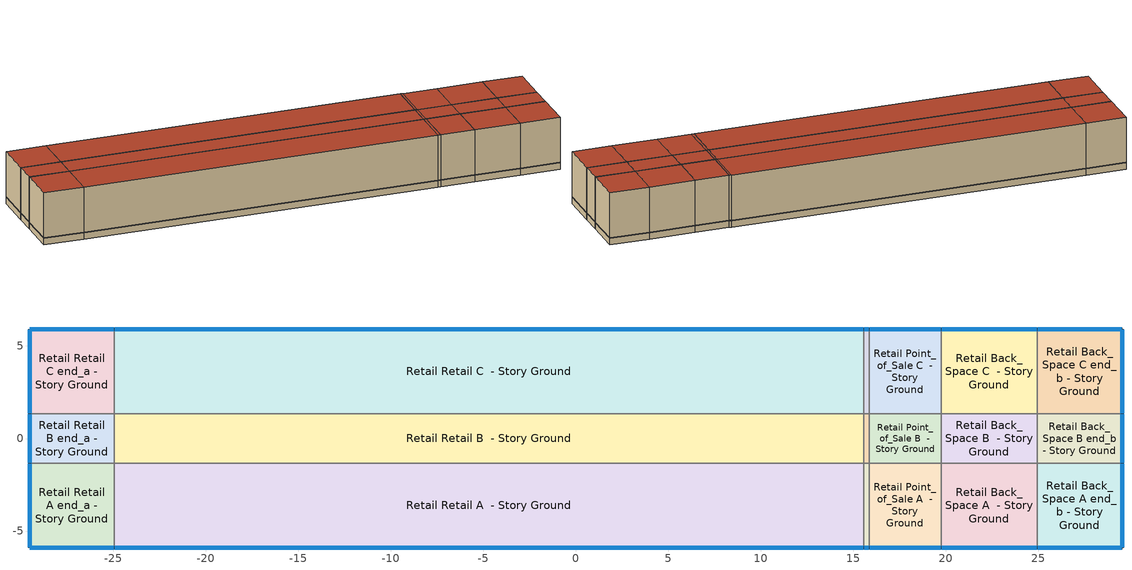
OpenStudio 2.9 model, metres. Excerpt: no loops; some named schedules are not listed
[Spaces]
Retail Retail A end_a - Story Ground
 floor ground: -29.51,-5.9 -29.51,-1.33 -24.94,-1.33 -24.94,-5.9 z0
 wall outside: -29.51,-1.33 -29.51,-5.9 -24.94,-5.9 z0:6.1
 wall to Retail Retail B end_a - Story Ground: -24.94,-1.33 -29.51,-1.33 z0:6.1
 wall to Retail Retail A  - Story Ground: -24.94,-5.9 -24.94,-1.33 z0:6.1
 window: -29.51,-1.36 -29.51,-5.88 / -29.49,-5.9 -24.97,-5.9 z0.76:0.82
 roof outside: -24.94,-5.9 -24.94,-1.33 -29.51,-1.33 -29.51,-5.9 z6.1
Retail Retail B end_a - Story Ground
 floor ground: -29.51,-1.33 -29.51,1.33 -24.94,1.33 -24.94,-1.33 z0
 wall outside: -29.51,1.33 -29.51,-1.33 z0:6.1
 wall to Retail Retail C end_a - Story Ground: -24.94,1.33 -29.51,1.33 z0:6.1
 wall to Retail Retail B  - Story Ground: -24.94,-1.33 -24.94,1.33 z0:6.1
 window: -29.51,1.31 -29.51,-1.31 z0.76:0.82
 roof outside: -24.94,-1.33 -24.94,1.33 -29.51,1.33 -29.51,-1.33 z6.1
Retail Retail C end_a - Story Ground
 floor ground: -29.51,1.33 -29.51,5.9 -24.94,5.9 -24.94,1.33 z0
 wall outside: -24.94,5.9 -29.51,5.9 -29.51,1.33 z0:6.1
 wall to Retail Retail C  - Story Ground: -24.94,1.33 -24.94,5.9 z0:6.1
 window: -29.51,5.88 -29.51,1.36 / -24.97,5.9 -29.49,5.9 z0.76:0.82
 roof outside: -24.94,1.33 -24.94,5.9 -29.51,5.9 -29.51,1.33 z6.1
Retail Retail A  - Story Ground
 floor ground: -24.94,-5.9 -24.94,-1.33 15.55,-1.33 15.55,-5.9 z0
 wall outside: -24.94,-5.9 15.55,-5.9 z0:6.1
 wall to Retail Retail B  - Story Ground: 15.55,-1.33 -24.94,-1.33 z0:6.1
 wall to Retail Entry A  - Story Ground: 15.55,-5.9 15.55,-1.33 z0:6.1
 window: -24.91,-5.9 15.53,-5.9 z0.76:0.82
 roof outside: 15.55,-5.9 15.55,-1.33 -24.94,-1.33 -24.94,-5.9 z6.1
Retail Retail B  - Story Ground
 floor ground: -24.94,-1.33 -24.94,1.33 15.55,1.33 15.55,-1.33 z0
 wall to Retail Retail C  - Story Ground: 15.55,1.33 -24.94,1.33 z0:6.1
 wall to Retail Entry B  - Story Ground: 15.55,-1.33 15.55,1.33 z0:6.1
 roof outside: 15.55,-1.33 15.55,1.33 -24.94,1.33 -24.94,-1.33 z6.1
Retail Retail C  - Story Ground
 floor ground: -24.94,1.33 -24.94,5.9 15.55,5.9 15.55,1.33 z0
 wall outside: 15.55,5.9 -24.94,5.9 z0:6.1
 wall to Retail Entry C  - Story Ground: 15.55,1.33 15.55,5.9 z0:6.1
 window: 15.53,5.9 -24.91,5.9 z0.76:0.82
 roof outside: 15.55,1.33 15.55,5.9 -24.94,5.9 -24.94,1.33 z6.1
Retail Entry A  - Story Ground
 floor ground: 15.55,-5.9 15.55,-1.33 15.86,-1.33 15.86,-5.9 z0
 wall outside: 15.55,-5.9 15.86,-5.9 z0:6.1
 wall to Retail Entry B  - Story Ground: 15.86,-1.33 15.55,-1.33 z0:6.1
 wall to Retail Point_of_Sale A  - Story Ground: 15.86,-5.9 15.86,-1.33 z0:6.1
 window: 15.58,-5.9 15.83,-5.9 z0.76:0.84
 roof outside: 15.86,-5.9 15.86,-1.33 15.55,-1.33 15.55,-5.9 z6.1
Retail Entry B  - Story Ground
 floor ground: 15.55,-1.33 15.55,1.33 15.86,1.33 15.86,-1.33 z0
 wall to Retail Entry C  - Story Ground: 15.86,1.33 15.55,1.33 z0:6.1
 wall to Retail Point_of_Sale B  - Story Ground: 15.86,-1.33 15.86,1.33 z0:6.1
 roof outside: 15.86,-1.33 15.86,1.33 15.55,1.33 15.55,-1.33 z6.1
Retail Entry C  - Story Ground
 floor ground: 15.55,1.33 15.55,5.9 15.86,5.9 15.86,1.33 z0
 wall outside: 15.86,5.9 15.55,5.9 z0:6.1
 wall to Retail Point_of_Sale C  - Story Ground: 15.86,1.33 15.86,5.9 z0:6.1
 window: 15.83,5.9 15.58,5.9 z0.76:0.84
 roof outside: 15.86,1.33 15.86,5.9 15.55,5.9 15.55,1.33 z6.1
Retail Point_of_Sale A  - Story Ground
 floor ground: 15.86,-5.9 15.86,-1.33 19.74,-1.33 19.74,-5.9 z0
 wall outside: 15.86,-5.9 19.74,-5.9 z0:6.1
 wall to Retail Point_of_Sale B  - Story Ground: 19.74,-1.33 15.86,-1.33 z0:6.1
 wall to Retail Back_Space A  - Story Ground: 19.74,-5.9 19.74,-1.33 z0:6.1
 window: 15.89,-5.9 19.71,-5.9 z0.76:0.82
 roof outside: 19.74,-5.9 19.74,-1.33 15.86,-1.33 15.86,-5.9 z6.1
Retail Point_of_Sale B  - Story Ground
 floor ground: 15.86,-1.33 15.86,1.33 19.74,1.33 19.74,-1.33 z0
 wall to Retail Point_of_Sale C  - Story Ground: 19.74,1.33 15.86,1.33 z0:6.1
 wall to Retail Back_Space B  - Story Ground: 19.74,-1.33 19.74,1.33 z0:6.1
 roof outside: 19.74,-1.33 19.74,1.33 15.86,1.33 15.86,-1.33 z6.1
Retail Point_of_Sale C  - Story Ground
 floor ground: 15.86,1.33 15.86,5.9 19.74,5.9 19.74,1.33 z0
 wall outside: 19.74,5.9 15.86,5.9 z0:6.1
 wall to Retail Back_Space C  - Story Ground: 19.74,1.33 19.74,5.9 z0:6.1
 window: 19.71,5.9 15.89,5.9 z0.76:0.82
 roof outside: 19.74,1.33 19.74,5.9 15.86,5.9 15.86,1.33 z6.1
Retail Back_Space A  - Story Ground
 floor ground: 19.74,-5.9 19.74,-1.33 24.94,-1.33 24.94,-5.9 z0
 wall outside: 19.74,-5.9 24.94,-5.9 z0:6.1
 wall to Retail Back_Space B  - Story Ground: 24.94,-1.33 19.74,-1.33 z0:6.1
 wall to Retail Back_Space A end_b - Story Ground: 24.94,-5.9 24.94,-1.33 z0:6.1
 window: 19.76,-5.9 24.91,-5.9 z0.76:0.82
 roof outside: 24.94,-5.9 24.94,-1.33 19.74,-1.33 19.74,-5.9 z6.1
Retail Back_Space B  - Story Ground
 floor ground: 19.74,-1.33 19.74,1.33 24.94,1.33 24.94,-1.33 z0
 wall to Retail Back_Space C  - Story Ground: 24.94,1.33 19.74,1.33 z0:6.1
 wall to Retail Back_Space B end_b - Story Ground: 24.94,-1.33 24.94,1.33 z0:6.1
 roof outside: 24.94,-1.33 24.94,1.33 19.74,1.33 19.74,-1.33 z6.1
Retail Back_Space C  - Story Ground
 floor ground: 19.74,1.33 19.74,5.9 24.94,5.9 24.94,1.33 z0
 wall outside: 24.94,5.9 19.74,5.9 z0:6.1
 wall to Retail Back_Space C end_b - Story Ground: 24.94,1.33 24.94,5.9 z0:6.1
 window: 24.91,5.9 19.76,5.9 z0.76:0.82
 roof outside: 24.94,1.33 24.94,5.9 19.74,5.9 19.74,1.33 z6.1
Retail Back_Space A end_b - Story Ground
 floor ground: 24.94,-5.9 24.94,-1.33 29.51,-1.33 29.51,-5.9 z0
 wall outside: 24.94,-5.9 29.51,-5.9 29.51,-1.33 z0:6.1
 wall to Retail Back_Space B end_b - Story Ground: 29.51,-1.33 24.94,-1.33 z0:6.1
 window: 29.51,-5.88 29.51,-1.36 / 24.97,-5.9 29.49,-5.9 z0.76:0.82
 roof outside: 29.51,-5.9 29.51,-1.33 24.94,-1.33 24.94,-5.9 z6.1
Retail Back_Space B end_b - Story Ground
 floor ground: 24.94,-1.33 24.94,1.33 29.51,1.33 29.51,-1.33 z0
 wall outside: 29.51,-1.33 29.51,1.33 z0:6.1
 wall to Retail Back_Space C end_b - Story Ground: 29.51,1.33 24.94,1.33 z0:6.1
 window: 29.51,-1.31 29.51,1.31 z0.76:0.82
 roof outside: 29.51,-1.33 29.51,1.33 24.94,1.33 24.94,-1.33 z6.1
Retail Back_Space C end_b - Story Ground
 floor ground: 24.94,1.33 24.94,5.9 29.51,5.9 29.51,1.33 z0
 wall outside: 29.51,1.33 29.51,5.9 24.94,5.9 z0:6.1
 window: 29.49,5.9 24.97,5.9 / 29.51,1.36 29.51,5.88 z0.76:0.82
 roof outside: 29.51,1.33 29.51,5.9 24.94,5.9 24.94,1.33 z6.1
[Site]
Fort Collins Sawrs_CO_USA: Latitude {deg}=40.58; Longitude {deg}=-105.08; Time Zone {hr}=-7; Elevation {m}=1525; Terrain=City
[Site:WaterMainsTemperature]
Calculation Method=Correlation; Annual Average Outdoor Air Temperature {C}=12.0175; Maximum Difference In Monthly Average Outdoor Air Temperatures {deltaC}=24.29
[SizingPeriod:DesignDay] Daily Dry-Bulb Temperature Range {deltaC}=13.6; Barometric Pressure {Pa}=84297; Wind Speed {m/s}=3.7; Wind Direction {deg}=90; Sky Clearness=0; Rain Indicator=0; Snow Indicator=0; Day of Month=21; Month=7; Day Type=SummerDesignDay; Daylight Saving Time Indicator=0; Dry-Bulb Temperature Range Modifier Type=DefaultMultipliers; Solar Model Indicator=ASHRAETau; ASHRAE Taub=0.328; ASHRAE Taud=2.426
Name | Maximum Dry-Bulb Temperature {C} | Humidity Indicating Conditions at Maximum Dry-Bulb | Humidity Indicating Type
Fort Collins Sawrs Ann Clg .4% Condns DB=>MWB 1 | 32.3 | 16.1 | Wetbulb
Fort Collins Sawrs Ann Clg .4% Condns WB=>MDB 1 | 27.1 | 18.1 | Wetbulb
Fort Collins Sawrs Ann Clg 1% Condns DB=>MWB 1 | 30.7 | 15.7 | Wetbulb
Fort Collins Sawrs Ann Clg 2% Condns DP=>MDB 1 | 20.4 | 13.9 | Dewpoint
[ClimateZones]
Climate Zone Institution Name 1=ASHRAE; Climate Zone Document Name 1=ANSI/ASHRAE Standard 169; Climate Zone Document Year 1=2006; Climate Zone Value 1=ASHRAE 169-2013-5B
[Building]
ComStock DOE Ref Pre-1980|RetailStandalone: North Axis {deg}=270; Default Construction Set=Res ComStock DOE Ref Pre-1980 - Retail - ASHRAE 169-2013-5B; Default Schedule Set=Building Default Schedule Set; Standards Building Type=Retail
[Site:GroundTemperature:FCfactorMethod]
January Ground Temperature {C}=7.1; February Ground Temperature {C}=3; March Ground Temperature {C}=-1; April Ground Temperature {C}=0.8; May Ground Temperature {C}=-0.2; June Ground Temperature {C}=4.8; July Ground Temperature {C}=6.1; August Ground Temperature {C}=13.7; September Ground Temperature {C}=22.2; October Ground Temperature {C}=22.7; November Ground Temperature {C}=21.7; December Ground Temperature {C}=18.5
[DefaultConstructionSet]
Res ComStock DOE Ref Pre-1980 - Retail - ASHRAE 169-2013-5B: Default Exterior Surface Constructions=Default Surface Constructions 1; Default Interior Surface Constructions=Default Surface Constructions 2; Default Ground Contact Surface Constructions=Default Surface Constructions 3; Default Exterior SubSurface Constructions=Default Sub Surface Constructions 1; Default Interior SubSurface Constructions=Default Sub Surface Constructions 2; Interior Partition Construction=Typical Interior Partition
[DefaultSurfaceConstructions]
Name | Floor Construction | Wall Construction | Roof Ceiling Construction
Default Surface Constructions 1 | Typical Insulated Exterior Mass Floor | Typical Insulated Steel Framed Exterior Wall R-6.21 | Typical IEAD Roof R-13.16
Default Surface Constructions 2 | Typical Interior Floor | Typical Interior Wall | Typical Interior Ceiling
Default Surface Constructions 3 | ext-slab | Typical Insulated Basement Mass Wall
[Construction]
Typical Insulated Exterior Mass Floor: 4 in. Normalweight Concrete Floor, Typical Carpet Pad
Typical Insulated Steel Framed Exterior Wall R-6.21: 25mm Stucco, 5/8 in. Gypsum Board, Typical Insulation R-4.03, 5/8 in. Gypsum Board
Typical IEAD Roof R-13.16: Roof Membrane, Typical Insulation R-12.04, Metal Roof Surface
Typical Interior Floor: 100mm Normalweight concrete floor, CP02 CARPET PAD
Typical Interior Wall: G01 13mm gypsum board, G01 13mm gypsum board
Typical Interior Ceiling: CP02 CARPET PAD, 100mm Normalweight concrete floor
ext-slab: 6 in. Normalweight Concrete Floor
Typical Insulated Basement Mass Wall: 8 in. Concrete Block Basement Wall
U 0.62 SHGC 0.41 Simple Glazing Window U-0.62 SHGC 0.41: U 0.62 SHGC 0.41 Simple Glazing U-0.62 SHGC 0.41
U 0.62 SHGC 0.41 Simple Glazing Window U-0.62 SHGC 0.41 1: U 0.62 SHGC 0.41 Simple Glazing U-0.62 SHGC 0.41 1
Typical Insulated Metal Door: F08 Metal surface, Typical Insulation
U 0.88 SHGC 0.16 Sgl Ref-A-L Clr 6mm: REF A CLEAR LO 6MM
Typical Overhead Door: Typical Insulation
Typical Interior Window: Clear 3mm
Typical Interior Door; Typical Interior Partition: G05 25mm wood
InteriorFurnishings 1: Std Wood 6inch 1
[Material:NoMass] Roughness=Smooth; Thermal Absorptance=0.9; Solar Absorptance=0.7
Name | Thermal Resistance {m2-K/W} | Visible Absorptance
Typical Insulation R-4.03 | 0.710131 | 0.7
Typical Carpet Pad; CP02 CARPET PAD | 0.21648 | 0.8
Typical Insulation R-12.04 | 2.12048 | 0.7
Typical Insulation | 0.0282222 | 0.7
[Material] Thermal Absorptance=0.9
Name | Roughness | Thickness {m} | Conductivity {W/m-K} | Density {kg/m3} | Specific Heat {J/kg-K} | Solar Absorptance | Visible Absorptance
4 in. Normalweight Concrete Floor | MediumRough | 0.1016 | 2.31 | 2322 | 832 | 0.7 | 0.7
25mm Stucco | Smooth | 0.0254 | 0.72 | 1856 | 840 | 0.7 | 0.7
5/8 in. Gypsum Board | MediumSmooth | 0.0159 | 0.16 | 800 | 1090 | 0.7 | 0.7
Roof Membrane | VeryRough | 0.0095 | 0.16 | 1121.29 | 1460 | 0.7 | 0.7
Metal Roof Surface; F08 Metal surface | Smooth | 0.0008 | 45.28 | 7824 | 500 | 0.7 | 0.7
100mm Normalweight concrete floor | MediumRough | 0.1016 | 2.31045 | 2322 | 832.557 | 0.7 | 0.7
G01 13mm gypsum board | Smooth | 0.0127 | 0.160031 | 800.001 | 1090.73 | 0.7 | 0.5
6 in. Normalweight Concrete Floor | MediumRough | 0.1524 | 2.31 | 2322 | 832 | 0.7 | 0.7
8 in. Concrete Block Basement Wall | MediumRough | 0.2032 | 1.326 | 1842 | 912 | 0.7 | 0.7
G05 25mm wood | MediumSmooth | 0.0254 | 0.15 | 608 | 1630 | 0.5 | 0.5
Std Wood 6inch 1 | MediumSmooth | 0.15 | 0.12 | 540 | 1210 | 0.7 | 0.7
[DefaultSubSurfaceConstructions]
Name | Fixed Window Construction | Operable Window Construction | Door Construction | Glass Door Construction | Overhead Door Construction | Tubular Daylight Dome Construction | Tubular Daylight Diffuser Construction
Default Sub Surface Constructions 1 | U 0.62 SHGC 0.41 Simple Glazing Window U-0.62 SHGC 0.41 | U 0.62 SHGC 0.41 Simple Glazing Window U-0.62 SHGC 0.41 1 | Typical Insulated Metal Door | U 0.88 SHGC 0.16 Sgl Ref-A-L Clr 6mm | Typical Overhead Door | Typical Interior Window | Typical Interior Window
Default Sub Surface Constructions 2 | Typical Interior Window | Typical Interior Window | Typical Interior Door
[WindowMaterial:SimpleGlazingSystem] U-Factor {W/m2-K}=3.52052; Solar Heat Gain Coefficient=0.41; Visible Transmittance=0.32
U 0.62 SHGC 0.41 Simple Glazing U-0.62 SHGC 0.41; U 0.62 SHGC 0.41 Simple Glazing U-0.62 SHGC 0.41 1
[WindowMaterial:Glazing] Optical Data Type=SpectralAverage; Infrared Transmittance at Normal Incidence=0; Front Side Infrared Hemispherical Emissivity=0.84; Conductivity {W/m-K}=0.9; Dirt Correction Factor for Solar and Visible Transmittance=1; Solar Diffusing=No
Name | Thickness {m} | Solar Transmittance at Normal Incidence | Front Side Solar Reflectance at Normal Incidence | Back Side Solar Reflectance at Normal Incidence | Visible Transmittance at Normal Incidence | Front Side Visible Reflectance at Normal Incidence | Back Side Visible Reflectance at Normal Incidence | Back Side Infrared Hemispherical Emissivity
REF A CLEAR LO 6MM | 0.006 | 0.066 | 0.341 | 0.493 | 0.08 | 0.41 | 0.37 | 0.4
Clear 3mm | 0.003 | 0.837 | 0.075 | 0.075 | 0.898 | 0.081 | 0.081 | 0.84
[SpaceType] Standards Building Type=Retail
Name | Default Schedule Set | Design Specification Outdoor Air Object | Standards Space Type
Retail Entry - ComStock DOE Ref Pre-1980 | Retail Entry Schedule Set | Retail Entry Ventilation | Entry
Retail Point_of_Sale - ComStock DOE Ref Pre-1980 | Retail Point_of_Sale Schedule Set | Retail Point_of_Sale Ventilation | Point_of_Sale
Retail Back_Space - ComStock DOE Ref Pre-1980 | Retail Back_Space Schedule Set | Retail Back_Space Ventilation | Back_Space
Retail Retail - ComStock DOE Ref Pre-1980 | Retail Retail Schedule Set | Retail Retail Ventilation | Retail
[BuildingStory]
Story Ground: Nominal Z Coordinate {m}=0; Nominal Floor to Floor Height {m}=6.096
[Space] Building Story=Story Ground
Name | Space Type | Thermal Zone
Retail Retail A end_a - Story Ground | Retail Retail - ComStock DOE Ref Pre-1980 | Zone Retail Retail A end_a - Story Ground
Retail Retail B end_a - Story Ground | Retail Retail - ComStock DOE Ref Pre-1980 | Zone Retail Retail B end_a - Story Ground
Retail Retail C end_a - Story Ground | Retail Retail - ComStock DOE Ref Pre-1980 | Zone Retail Retail C end_a - Story Ground
Retail Retail A  - Story Ground | Retail Retail - ComStock DOE Ref Pre-1980 | Zone Retail Retail A  - Story Ground
Retail Retail B  - Story Ground | Retail Retail - ComStock DOE Ref Pre-1980 | Zone Retail Retail B  - Story Ground
Retail Retail C  - Story Ground | Retail Retail - ComStock DOE Ref Pre-1980 | Zone Retail Retail C  - Story Ground
Retail Entry A  - Story Ground | Retail Entry - ComStock DOE Ref Pre-1980 | Zone Retail Entry A  - Story Ground
Retail Entry B  - Story Ground | Retail Entry - ComStock DOE Ref Pre-1980 | Zone Retail Entry B  - Story Ground
Retail Entry C  - Story Ground | Retail Entry - ComStock DOE Ref Pre-1980 | Zone Retail Entry C  - Story Ground
Retail Point_of_Sale A  - Story Ground | Retail Point_of_Sale - ComStock DOE Ref Pre-1980 | Zone Retail Point_of_Sale A  - Story Ground
Retail Point_of_Sale B  - Story Ground | Retail Point_of_Sale - ComStock DOE Ref Pre-1980 | Zone Retail Point_of_Sale B  - Story Ground
Retail Point_of_Sale C  - Story Ground | Retail Point_of_Sale - ComStock DOE Ref Pre-1980 | Zone Retail Point_of_Sale C  - Story Ground
Retail Back_Space A  - Story Ground | Retail Back_Space - ComStock DOE Ref Pre-1980 | Zone Retail Back_Space A  - Story Ground
Retail Back_Space B  - Story Ground | Retail Back_Space - ComStock DOE Ref Pre-1980 | Zone Retail Back_Space B  - Story Ground
Retail Back_Space C  - Story Ground | Retail Back_Space - ComStock DOE Ref Pre-1980 | Zone Retail Back_Space C  - Story Ground
Retail Back_Space A end_b - Story Ground | Retail Back_Space - ComStock DOE Ref Pre-1980 | Zone Retail Back_Space A end_b - Story Ground
Retail Back_Space B end_b - Story Ground | Retail Back_Space - ComStock DOE Ref Pre-1980 | Zone Retail Back_Space B end_b - Story Ground
Retail Back_Space C end_b - Story Ground | Retail Back_Space - ComStock DOE Ref Pre-1980 | Zone Retail Back_Space C end_b - Story Ground
[ThermalZone] Multiplier=1; Use Ideal Air Loads=No
Name | Thermostat
Zone Retail Retail A end_a - Story Ground | Retail Retail - ComStock DOE Ref Pre-1980 Thermostat 1
Zone Retail Retail B end_a - Story Ground | Retail Retail - ComStock DOE Ref Pre-1980 Thermostat 3
Zone Retail Retail C end_a - Story Ground | Retail Retail - ComStock DOE Ref Pre-1980 Thermostat 5
Zone Retail Retail A  - Story Ground | Retail Retail - ComStock DOE Ref Pre-1980 Thermostat
Zone Retail Retail B  - Story Ground | Retail Retail - ComStock DOE Ref Pre-1980 Thermostat 2
Zone Retail Retail C  - Story Ground | Retail Retail - ComStock DOE Ref Pre-1980 Thermostat 4
Zone Retail Entry A  - Story Ground | Retail Entry - ComStock DOE Ref Pre-1980 Thermostat
Zone Retail Entry B  - Story Ground | Retail Entry - ComStock DOE Ref Pre-1980 Thermostat 1
Zone Retail Entry C  - Story Ground | Retail Entry - ComStock DOE Ref Pre-1980 Thermostat 2
Zone Retail Point_of_Sale A  - Story Ground | Retail Point_of_Sale - ComStock DOE Ref Pre-1980 Thermostat
Zone Retail Point_of_Sale B  - Story Ground | Retail Point_of_Sale - ComStock DOE Ref Pre-1980 Thermostat 1
Zone Retail Point_of_Sale C  - Story Ground | Retail Point_of_Sale - ComStock DOE Ref Pre-1980 Thermostat 2
Zone Retail Back_Space A  - Story Ground | Retail Back_Space - ComStock DOE Ref Pre-1980 Thermostat
Zone Retail Back_Space B  - Story Ground | Retail Back_Space - ComStock DOE Ref Pre-1980 Thermostat 2
Zone Retail Back_Space C  - Story Ground | Retail Back_Space - ComStock DOE Ref Pre-1980 Thermostat 4
Zone Retail Back_Space A end_b - Story Ground | Retail Back_Space - ComStock DOE Ref Pre-1980 Thermostat 1
Zone Retail Back_Space B end_b - Story Ground | Retail Back_Space - ComStock DOE Ref Pre-1980 Thermostat 3
Zone Retail Back_Space C end_b - Story Ground | Retail Back_Space - ComStock DOE Ref Pre-1980 Thermostat 5
[People:Definition] Number of People Calculation Method=People/Area; Fraction Radiant=0.3
Name | People per Space Floor Area {person/m2}
Retail Back_Space People Definition | 0.0358438
Retail Entry People Definition; Retail Point_of_Sale People Definition; Retail Retail People Definition | 0.161459
[People] Work Efficiency Schedule=Work Efficiency Schedule; Clothing Insulation Schedule=Clothing Schedule; Air Velocity Schedule=Air Velocity Schedule; Multiplier=1
Name | People Definition | Space or SpaceType
Retail Back_Space People | Retail Back_Space People Definition | Retail Back_Space - ComStock DOE Ref Pre-1980
Retail Entry People | Retail Entry People Definition | Retail Entry - ComStock DOE Ref Pre-1980
Retail Point_of_Sale People | Retail Point_of_Sale People Definition | Retail Point_of_Sale - ComStock DOE Ref Pre-1980
Retail Retail People | Retail Retail People Definition | Retail Retail - ComStock DOE Ref Pre-1980
[Lights:Definition] Design Level Calculation Method=Watts/Area; Fraction Radiant=0.570047; Fraction Visible=0.2; Return Air Fraction=0
Name | Watts per Space Floor Area {W/m2}
Retail Back_Space Lights Definition | 9.04168
Retail Entry Lights Definition | 14.6927
Retail Point_of_Sale Lights Definition; Retail Retail Lights Definition | 19.2136
[Lights] Schedule=Mercantile_Retail BLDG_LIGHT_EndUseData BPR Adjusted; Fraction Replaceable=1
Name | Lights Definition | Space or SpaceType
Retail Back_Space Lights | Retail Back_Space Lights Definition | Retail Back_Space - ComStock DOE Ref Pre-1980
Retail Entry Lights | Retail Entry Lights Definition | Retail Entry - ComStock DOE Ref Pre-1980
Retail Point_of_Sale Lights | Retail Point_of_Sale Lights Definition | Retail Point_of_Sale - ComStock DOE Ref Pre-1980
Retail Retail Lights | Retail Retail Lights Definition | Retail Retail - ComStock DOE Ref Pre-1980
[ElectricEquipment:Definition] Design Level Calculation Method=Watts/Area; Fraction Latent=0; Fraction Radiant=0.5; Fraction Lost=0
Name | Watts per Space Floor Area {W/m2}
Retail Back_Space Elec Equip Definition | 5.92185
Retail Point_of_Sale Elec Equip Definition | 15.7916
Retail Retail Elec Equip Definition; Retail Entry - ComStock DOE Ref Pre-1980 Elec Equip Definition | 2.36874
[ElectricEquipment] Schedule=Mercantile_Retail BLDG_EQUIP_EndUseData BPR Adjusted
Name | Electric Equipment Definition | Space or SpaceType
Retail Back_Space Elec Equip | Retail Back_Space Elec Equip Definition | Retail Back_Space - ComStock DOE Ref Pre-1980
Retail Point_of_Sale Elec Equip | Retail Point_of_Sale Elec Equip Definition | Retail Point_of_Sale - ComStock DOE Ref Pre-1980
Retail Retail Elec Equip | Retail Retail Elec Equip Definition | Retail Retail - ComStock DOE Ref Pre-1980
Retail Entry - ComStock DOE Ref Pre-1980 Elec Equip | Retail Entry - ComStock DOE Ref Pre-1980 Elec Equip Definition | Retail Entry - ComStock DOE Ref Pre-1980
[DesignSpecification:OutdoorAir] Outdoor Air Method=Sum
Name | Outdoor Air Flow per Floor Area {m3/s-m2}
Retail Back_Space Ventilation | 0.000762
Retail Entry Ventilation; Retail Point_of_Sale Ventilation; Retail Retail Ventilation | 0.001524
[DefaultScheduleSet]
Name | Number of People Schedule | People Activity Level Schedule | Lighting Schedule | Electric Equipment Schedule | Infiltration Schedule | Hours of Operation Schedule
Retail Back_Space Schedule Set; Retail Entry Schedule Set; Retail Point_of_Sale Schedule Set; Retail Retail Schedule Set | Retail Bldg Occ | Retail Activity | Mercantile_Retail BLDG_LIGHT_EndUseData | Mercantile_Retail BLDG_EQUIP_EndUseData | Retail Infil Half On
Building Default Schedule Set |  |  |  |  |  | Building Hours of Operation NonResidential
[SpaceInfiltration:DesignFlowRate] Schedule=Always On Discrete; Design Flow Rate Calculation Method=Flow/ExteriorArea; Constant Term Coefficient=0; Temperature Term Coefficient=0; Velocity Term Coefficient=0.224; Velocity Squared Term Coefficient=0
Name | Space or SpaceType | Flow per Exterior Surface Area {m3/s-m2}
Retail Back_Space A  - Story Ground Infiltration | Retail Back_Space A  - Story Ground | 0.000585847
Retail Back_Space A end_b - Story Ground Infiltration | Retail Back_Space A end_b - Story Ground | 0.000745623
Retail Back_Space B end_b - Story Ground Infiltration | Retail Back_Space B end_b - Story Ground | 0.000585847
Retail Back_Space C  - Story Ground Infiltration | Retail Back_Space C  - Story Ground | 0.000585847
Retail Back_Space C end_b - Story Ground Infiltration | Retail Back_Space C end_b - Story Ground | 0.000745623
Retail Entry A  - Story Ground Infiltration | Retail Entry A  - Story Ground | 0.000585847
Retail Entry C  - Story Ground Infiltration | Retail Entry C  - Story Ground | 0.000585847
Retail Point_of_Sale A  - Story Ground Infiltration | Retail Point_of_Sale A  - Story Ground | 0.000585847
Retail Point_of_Sale C  - Story Ground Infiltration | Retail Point_of_Sale C  - Story Ground | 0.000585847
Retail Retail A  - Story Ground Infiltration | Retail Retail A  - Story Ground | 0.000585847
Retail Retail A end_a - Story Ground Infiltration | Retail Retail A end_a - Story Ground | 0.000745623
Retail Retail B end_a - Story Ground Infiltration | Retail Retail B end_a - Story Ground | 0.000585847
Retail Retail C  - Story Ground Infiltration | Retail Retail C  - Story Ground | 0.000585847
Retail Retail C end_a - Story Ground Infiltration | Retail Retail C end_a - Story Ground | 0.000745623
[Exterior:Lights:Definition]
Name | Design Level {W}
Parking Areas and Drives Def (W/ft^2) | 0.030296
Building Facades Def (W/ft^2) | 0.15
Main Entries Def (W/ft) | 30
Other Doors Def (W/ft) | 20
[Exterior:Lights] Schedule=Always On Discrete; Control Option=AstronomicalClock
Name | Exterior Lights Definition | Multiplier
Parking Areas and Drives | Parking Areas and Drives Def (W/ft^2) | 10631.8
Building Facades | Building Facades Def (W/ft^2) | 9295.16
Main Entries | Main Entries Def (W/ft) | 8
Other Doors | Other Doors Def (W/ft) | 8.79
[ThermostatSetpoint:DualSetpoint]
Name | Heating Setpoint Temperature Schedule | Cooling Setpoint Temperature Schedule
Retail Back_Space - ComStock DOE Ref Pre-1980 Thermostat; Retail Back_Space - ComStock DOE Ref Pre-1980 Thermostat 1; Retail Back_Space - ComStock DOE Ref Pre-1980 Thermostat 2; Retail Back_Space - ComStock DOE Ref Pre-1980 Thermostat 3; Retail Back_Space - ComStock DOE Ref Pre-1980 Thermostat 4; Retail Back_Space - ComStock DOE Ref Pre-1980 Thermostat 5; Retail Point_of_Sale - ComStock DOE Ref Pre-1980 Thermostat; Retail Point_of_Sale - ComStock DOE Ref Pre-1980 Thermostat 1; Retail Point_of_Sale - ComStock DOE Ref Pre-1980 Thermostat 2; Retail Retail - ComStock DOE Ref Pre-1980 Thermostat; Retail Retail - ComStock DOE Ref Pre-1980 Thermostat 1; Retail Retail - ComStock DOE Ref Pre-1980 Thermostat 2; Retail Retail - ComStock DOE Ref Pre-1980 Thermostat 3; Retail Retail - ComStock DOE Ref Pre-1980 Thermostat 4; Retail Retail - ComStock DOE Ref Pre-1980 Thermostat 5 | Retail HtgSetp_Enduse | Retail ClgSetp_Enduse
Retail Entry - ComStock DOE Ref Pre-1980 Thermostat; Retail Entry - ComStock DOE Ref Pre-1980 Thermostat 1; Retail Entry - ComStock DOE Ref Pre-1980 Thermostat 2 | Retail HtgSetp | Retail FRONT ENTRY COOLING
[InternalMass:Definition]
Internal Mass Definition 2: Construction=InteriorFurnishings 1; Design Level Calculation Method=SurfaceArea/Area; Surface Area per Space Floor Area=2
[InternalMass] Internal Mass Definition=Internal Mass Definition 2; Multiplier=1
Name | Space or SpaceType
Retail Back_Space A end_b - Story Ground Mass | Retail Back_Space A end_b - Story Ground
Retail Back_Space A  - Story Ground Mass | Retail Back_Space A  - Story Ground
Retail Back_Space B end_b - Story Ground Mass | Retail Back_Space B end_b - Story Ground
Retail Back_Space B  - Story Ground Mass | Retail Back_Space B  - Story Ground
Retail Point_of_Sale C  - Story Ground Mass | Retail Point_of_Sale C  - Story Ground
Retail Retail A  - Story Ground Mass | Retail Retail A  - Story Ground
Retail Retail A end_a - Story Ground Mass | Retail Retail A end_a - Story Ground
Retail Retail B end_a - Story Ground Mass | Retail Retail B end_a - Story Ground
Retail Back_Space C end_b - Story Ground Mass | Retail Back_Space C end_b - Story Ground
Retail Retail C end_a - Story Ground Mass | Retail Retail C end_a - Story Ground
Retail Retail B  - Story Ground Mass | Retail Retail B  - Story Ground
Retail Retail C  - Story Ground Mass | Retail Retail C  - Story Ground
Retail Back_Space C  - Story Ground Mass | Retail Back_Space C  - Story Ground
Retail Point_of_Sale B  - Story Ground Mass | Retail Point_of_Sale B  - Story Ground
Retail Point_of_Sale A  - Story Ground Mass | Retail Point_of_Sale A  - Story Ground
[Schedule:Ruleset]
Name | Default Day Schedule | Summer Design Day Schedule | Winter Design Day Schedule
Clothing Schedule | Clothing Schedule Default Winter Clothes
Air Velocity Schedule | Air Velocity Schedule Default
Work Efficiency Schedule | Work Efficiency Schedule Default
Retail Bldg Occ | Retail Bldg Occ Default | Retail Bldg Occ Summer Design Day | Retail Bldg Occ Winter Design Day
Retail Activity | Retail Activity Default | Retail Activity Summer Design Day | Retail Activity Winter Design Day
Mercantile_Retail BLDG_LIGHT_EndUseData | Schedule Day 5 | Mercantile_Retail BLDG_LIGHT_EndUseData Summer Design Day | Mercantile_Retail BLDG_LIGHT_EndUseData Winter Design Day
Mercantile_Retail BLDG_EQUIP_EndUseData | Schedule Day 8 | Mercantile_Retail BLDG_EQUIP_EndUseData Summer Design Day | Mercantile_Retail BLDG_EQUIP_EndUseData Winter Design Day
Retail Infil Half On | Retail Infil Half On Default | Retail Infil Half On Summer Design Day | Retail Infil Half On Winter Design Day
Retail HtgSetp_Enduse | Schedule Day 13 | Retail HtgSetp_Enduse Summer Design Day | Retail HtgSetp_Enduse Winter Design Day
Retail ClgSetp_Enduse | Schedule Day 16 | Retail ClgSetp_Enduse Summer Design Day | Retail ClgSetp_Enduse Winter Design Day
Retail HtgSetp | Retail HtgSetp Default | Retail HtgSetp Summer Design Day | Retail HtgSetp Winter Design Day
Retail FRONT ENTRY COOLING | Retail FRONT ENTRY COOLING Default | Retail FRONT ENTRY COOLING Summer Design Day | Retail FRONT ENTRY COOLING Winter Design Day
Building Hours of Operation NonResidential | Building Hours of Operation NonResidential Default | Building Hours of Operation NonResidential Summer Design Day | Building Hours of Operation NonResidential Winter Design Day
Mercantile_Retail BLDG_LIGHT_EndUseData BPR Adjusted | Schedule Day 17 | Mercantile_Retail BLDG_LIGHT_EndUseData Summer Design Day 1 | Mercantile_Retail BLDG_LIGHT_EndUseData Winter Design Day 1
Mercantile_Retail BLDG_EQUIP_EndUseData BPR Adjusted | Schedule Day 18 | Mercantile_Retail BLDG_EQUIP_EndUseData Summer Design Day 1 | Mercantile_Retail BLDG_EQUIP_EndUseData Winter Design Day 1
[Schedule:Day]
Retail Bldg Occ Default: Yes, 4, 45, 0, 4, 55, 0.0166667, 5, 5, 0.0333333, 5, 15, 0.05, 5, 25, 0.0666667, 5, 35, 0.0833333, 5, 45, 0.1, 5, 55, 0.116667, 6, 5, 0.133333, 6, 15, 0.15, 6, 25, 0.166667, 6, 35, 0.183333, 6, 45, 0.2, 6, 55, 0.25, 7, 5, 0.3, 7, 15, 0.35, 7, 25, 0.4, 7, 35, 0.45, 7, 45, 0.5, 8, 15, 0.5, 8, 24, 0.516667, 8, 34, 0.533333, 8, 44, 0.55, 8, 54, 0.566667, 9, 4, 0.583333, 9, 14, 0.6, 9, 24, 0.616667, 9, 34, 0.633333, 9, 44, 0.65, 9, 54, 0.666667, 10, 4, 0.683333, 10, 14, 0.7, 10, 15, 0.7, 14, 15, 0.7, 14, 24, 0.716667, 14, 34, 0.733333, 14, 44, 0.75, 14, 54, 0.766667, 15, 4, 0.783333, 15, 14, 0.8, 15, 15, 0.8, 15, 24, 0.783333, 15, 34, 0.766667, 15, 44, 0.75, 15, 54, 0.733333, 16, 4, 0.716667, 16, 15, 0.7, 16, 25, 0.666667, 16, 35, 0.633333, 16, 45, 0.6, 16, 55, 0.566667, 17, 5, 0.533333, 17, 15, 0.5, 17, 45, 0.5, 17, 55, 0.490476, 18, 5, 0.480952, 18, 15, 0.471429, 18, 25, 0.461905, 18, 35, 0.452381, 18, 45, 0.442857, 18, 55, 0.433333, 19, 5, 0.42381, 19, 15, 0.414286, 19, 25, 0.404762, 19, 35, 0.395238, 19, 45, 0.385714, 19, 55, 0.37619, 20, 5, 0.366667, 20, 15, 0.357143, 20, 25, 0.347619, 20, 35, 0.338095, 20, 45, 0.328571, 20, 55, 0.319048, 21, 5, 0.309524, 21, 15, 0.3, 21, 25, 0.275, 21, 35, 0.25, 21, 45, 0.225, 21, 55, 0.2, 22, 5, 0.175, 22, 15, 0.15, 22, 25, 0.125, 22, 35, 0.1, 22, 45, 0.075, 22, 55, 0.05, 23, 5, 0.025, 23, 15, 0, 24, 0, 0
Retail Bldg Occ Winter Design Day; Retail Bldg Occ Summer Design Day; Mercantile_Retail BLDG_LIGHT_EndUseData Summer Design Day; Building Hours of Operation NonResidential Winter Design Day; Building Hours of Operation NonResidential Summer Design Day: 24, 0, 1
Retail Activity Default: Yes, 24, 0, 120
Retail Activity Winter Design Day; Retail Activity Summer Design Day: 24, 0, 120
Schedule Day 5: Yes, 0, 10, 0.0990279, 0, 20, 0.0908426, 0, 30, 0.0826573, 0, 40, 0.0811729, 0, 49, 0.0796886, 0, 59, 0.0782042, 1, 9, 0.0767199, 1, 19, 0.0752356, 1, 30, 0.0737512, 1, 40, 0.0724585, 1, 50, 0.0711657, 2, 0, 0.069873, 2, 9, 0.0685802, 2, 19, 0.0672875, 2, 29, 0.0659947, 2, 30, 0.0659947, 2, 39, 0.0656892, 2, 49, 0.0653837, 2, 59, 0.0650782, 3, 9, 0.0647726, 3, 19, 0.0644671, 3, 29, 0.0641616, 3, 30, 0.0641616, 3, 39, 0.0653482, 3, 49, 0.0665348, 3, 59, 0.0677214, 4, 9, 0.068908, 4, 19, 0.0700947, 4, 30, 0.0712813, 4, 40, 0.0754337, 4, 50, 0.0795862, 5, 0, 0.0837386, 5, 10, 0.087891, 5, 20, 0.0920435, 5, 30, 0.0961959, 5, 40, 0.106886, 5, 50, 0.117577, 6, 0, 0.128267, 6, 10, 0.138957, 6, 20, 0.149648, 6, 30, 0.160338, 6, 40, 0.198035, 6, 50, 0.235731, 7, 0, 0.273428, 7, 10, 0.311124, 7, 20, 0.34882, 7, 30, 0.386517, 7, 40, 0.450641, 7, 50, 0.514765, 8, 0, 0.578889, 8, 9, 0.643013, 8, 19, 0.707137, 8, 29, 0.771261, 8, 30, 0.771261, 8, 39, 0.799719, 8, 49, 0.828176, 8, 59, 0.856634, 9, 9, 0.885092, 9, 19, 0.913549, 9, 29, 0.942007, 9, 30, 0.942007, 9, 39, 0.94667, 9, 49, 0.951334, 9, 59, 0.955997, 10, 9, 0.96066, 10, 19, 0.965324, 10, 29, 0.969987, 10, 30, 0.969987, 10, 39, 0.970107, 10, 49, 0.970227, 10, 59, 0.970348, 11, 9, 0.970468, 11, 19, 0.970588, 11, 29, 0.970708, 11, 30, 0.970708, 11, 39, 0.970732, 11, 49, 0.970757, 11, 59, 0.970781, 12, 9, 0.970805, 12, 19, 0.97083, 12, 29, 0.970854, 12, 30, 0.970854, 12, 39, 0.970894, 12, 49, 0.970933, 12, 59, 0.970973, 13, 9, 0.971013, 13, 19, 0.971053, 13, 29, 0.971093, 13, 30, 0.971093, 13, 39, 0.971133, 13, 49, 0.971174, 13, 59, 0.971215, 14, 9, 0.971255, 14, 19, 0.971296, 14, 29, 0.971337, 14, 30, 0.971337, 14, 39, 0.971337, 14, 49, 0.971338, 14, 59, 0.971338, 15, 9, 0.971339, 15, 19, 0.97134, 15, 29, 0.97134, 15, 30, 0.97134, 15, 39, 0.971345, 15, 49, 0.97135, 15, 59, 0.971355, 16, 9, 0.97136, 16, 19, 0.971364, 16, 30, 0.971369, 16, 40, 0.971344, 16, 50, 0.971319, 17, 0, 0.971293, 17, 10, 0.971268, 17, 20, 0.971243, 17, 30, 0.971217, 17, 40, 0.971161, 17, 50, 0.971105, 18, 0, 0.971049, 18, 10, 0.970993, 18, 20, 0.970936, 18, 30, 0.97088, 18, 40, 0.970781, 18, 50, 0.970682, 19, 0, 0.970582, 19, 10, 0.970483, 19, 20, 0.970384, 19, 30, 0.970285, 19, 40, 0.969748, 19, 50, 0.969211, 20, 0, 0.968674, 20, 10, 0.968137, 20, 20, 0.9676, 20, 30, 0.967063, 20, 40, 0.946091, 20, 50, 0.92512, 21, 0, 0.904148, 21, 10, 0.883177, 21, 20, 0.862205, 21, 30, 0.841234, 21, 40, 0.769699, 21, 50, 0.698164, 22, 0, 0.626629, 22, 10, 0.555095, 22, 20, 0.48356, 22, 30, 0.412025, 22, 40, 0.365316, 22, 50, 0.318606, 23, 0, 0.271897, 23, 10, 0.225188, 23, 20, 0.178478, 23, 30, 0.131769, 23, 40, 0.123584, 23, 50, 0.115399, 24, 0, 0.107213
Mercantile_Retail BLDG_LIGHT_EndUseData Winter Design Day: 24, 0, 0
Schedule Day 13: Yes, 0, 5, 14.1667, 0, 15, 14.05, 0, 25, 13.9333, 0, 35, 13.8167, 0, 45, 13.7, 1, 45, 13.6, 1, 55, 13.6167, 2, 5, 13.6333, 2, 15, 13.65, 2, 24, 13.6667, 2, 25, 13.6333, 2, 34, 13.6833, 2, 35, 13.6167, 2, 44, 13.7, 2, 45, 13.7, 2, 54, 13.75, 3, 4, 13.8, 3, 14, 13.85, 3, 24, 13.9, 3, 34, 13.95, 3, 44, 14, 3, 45, 14, 3, 54, 14.1333, 4, 4, 14.2667, 4, 15, 14.4, 4, 25, 14.5333, 4, 35, 14.6667, 4, 45, 14.8, 4, 55, 14.9167, 5, 5, 15.0333, 5, 15, 15.15, 5, 25, 15.2667, 5, 35, 15.3833, 5, 45, 15.5, 5, 55, 15.7167, 6, 5, 15.9333, 6, 15, 16.15, 6, 25, 16.3667, 6, 35, 16.5833, 6, 45, 16.8, 6, 55, 17.1333, 7, 5, 17.4667, 7, 15, 17.8, 7, 25, 18.1333, 7, 35, 18.4667, 7, 45, 18.8, 7, 55, 18.9, 8, 5, 19, 8, 15, 19.1, 8, 24, 19.2, 8, 34, 19.3, 8, 44, 19.4, 8, 45, 19.4, 19, 45, 19.4, 19, 55, 19.3833, 20, 5, 19.3667, 20, 15, 19.35, 20, 25, 19.3333, 20, 35, 19.3167, 20, 45, 19.3, 20, 55, 19.2667, 21, 5, 19.2333, 21, 15, 19.2, 21, 25, 19.1667, 21, 35, 19.1333, 21, 45, 19.1, 21, 55, 18.9167, 22, 5, 18.7333, 22, 15, 18.55, 22, 25, 18.3667, 22, 35, 18.1833, 22, 45, 18, 22, 55, 17.4, 23, 5, 16.8, 23, 15, 16.2, 23, 25, 15.6, 23, 35, 15, 23, 45, 14.4, 23, 55, 14.2833, 24, 0, 14.1667
Retail HtgSetp_Enduse Summer Design Day: 24, 0, 13.6
Retail HtgSetp_Enduse Winter Design Day: 24, 0, 19.4
Schedule Day 16: Yes, 0, 5, 27.9333, 0, 15, 28.05, 0, 25, 28.1667, 0, 35, 28.2833, 0, 45, 28.4, 0, 55, 28.4167, 1, 5, 28.4333, 1, 15, 28.45, 1, 25, 28.4667, 1, 35, 28.4833, 1, 45, 28.5, 2, 45, 28.5, 2, 54, 28.4333, 3, 4, 28.3667, 3, 14, 28.3, 3, 24, 28.2333, 3, 34, 28.1667, 3, 44, 28.1, 3, 45, 28.1, 3, 54, 27.9667, 4, 4, 27.8333, 4, 15, 27.7, 4, 25, 27.5667, 4, 35, 27.4333, 4, 45, 27.3, 4, 55, 27.15, 5, 5, 27, 5, 15, 26.85, 5, 25, 26.7, 5, 35, 26.55, 5, 45, 26.4, 5, 55, 26.1833, 6, 5, 25.9667, 6, 15, 25.75, 6, 25, 25.5333, 6, 35, 25.3167, 6, 45, 25.1, 6, 55, 24.75, 7, 5, 24.4, 7, 15, 24.05, 7, 25, 23.7, 7, 35, 23.35, 7, 45, 23, 7, 55, 22.8667, 8, 5, 22.7333, 8, 15, 22.6, 8, 24, 22.4667, 8, 34, 22.3333, 8, 44, 22.2, 8, 45, 22.2, 8, 54, 22.1833, 9, 4, 22.1667, 9, 14, 22.15, 9, 24, 22.1333, 9, 34, 22.1167, 9, 44, 22.1, 9, 45, 22.1, 19, 45, 22.1, 19, 55, 22.1167, 20, 5, 22.1333, 20, 15, 22.15, 20, 25, 22.1667, 20, 35, 22.1833, 20, 45, 22.2, 20, 55, 22.2333, 21, 5, 22.2667, 21, 15, 22.3, 21, 25, 22.3333, 21, 35, 22.3667, 21, 45, 22.4, 21, 55, 22.65, 22, 5, 22.9, 22, 15, 23.15, 22, 25, 23.4, 22, 35, 23.65, 22, 45, 23.9, 22, 55, 24.5333, 23, 5, 25.1667, 23, 15, 25.8, 23, 25, 26.4333, 23, 35, 27.0667, 23, 45, 27.7, 23, 55, 27.8167, 24, 0, 27.9333
Retail ClgSetp_Enduse Summer Design Day: 24, 0, 22.1
Retail ClgSetp_Enduse Winter Design Day: 24, 0, 28.6
Retail HtgSetp Default: Yes, 4, 15, 15.6, 22, 15, 21, 24, 0, 15.6
Retail HtgSetp Summer Design Day: 24, 0, 15.6
Retail HtgSetp Winter Design Day: 24, 0, 21
Retail FRONT ENTRY COOLING Default: Yes, 24, 0, 90
Retail FRONT ENTRY COOLING Winter Design Day; Retail FRONT ENTRY COOLING Summer Design Day: 24, 0, 90
Building Hours of Operation NonResidential Default: 7, 15, 0, 22, 15, 1, 24, 0, 0
[Schedule:Rule]
Schedule Rule 2: Schedule Ruleset=Retail Bldg Occ; Rule Order=1; Day Schedule=Retail Bldg Occ Sat Day; Apply Saturday=Yes; Date Specification Type=DateRange; Start Month=1; Start Day=1; End Month=12; End Day=31
Schedule Rule 3: Schedule Ruleset=Retail Bldg Occ; Rule Order=0; Day Schedule=Retail Bldg Occ Sun Day; Date Specification Type=DateRange; Start Month=1; Start Day=1; End Month=12; End Day=31; Apply Sunday=Yes
Schedule Rule 4: Schedule Ruleset=Mercantile_Retail BLDG_LIGHT_EndUseData; Rule Order=0; Day Schedule=Mercantile_Retail BLDG_LIGHT_EndUseData Sun Day; Date Specification Type=DateRange; Start Month=1; Start Day=1; End Month=12; End Day=31; Apply Sunday=Yes
Schedule Rule 10: Schedule Ruleset=Retail HtgSetp_Enduse; Rule Order=1; Day Schedule=Retail HtgSetp_Enduse Sat Day; Apply Saturday=Yes; Date Specification Type=DateRange; Start Month=1; Start Day=1; End Month=12; End Day=31
Schedule Rule 11: Schedule Ruleset=Retail HtgSetp_Enduse; Rule Order=0; Day Schedule=Retail HtgSetp_Enduse Sun Day; Date Specification Type=DateRange; Start Month=1; Start Day=1; End Month=12; End Day=31; Apply Sunday=Yes
Schedule Rule 13: Schedule Ruleset=Retail ClgSetp_Enduse; Rule Order=1; Day Schedule=Retail ClgSetp_Enduse Sat Day; Apply Saturday=Yes; Date Specification Type=DateRange; Start Month=1; Start Day=1; End Month=12; End Day=31
Schedule Rule 14: Schedule Ruleset=Retail ClgSetp_Enduse; Rule Order=0; Day Schedule=Retail ClgSetp_Enduse Sun Day; Date Specification Type=DateRange; Start Month=1; Start Day=1; End Month=12; End Day=31; Apply Sunday=Yes
Schedule Rule 16: Schedule Ruleset=Retail HtgSetp; Rule Order=1; Day Schedule=Retail HtgSetp Sat Day; Apply Saturday=Yes; Date Specification Type=DateRange; Start Month=1; Start Day=1; End Month=12; End Day=31
Schedule Rule 17: Schedule Ruleset=Retail HtgSetp; Rule Order=0; Day Schedule=Retail HtgSetp Sun Day; Date Specification Type=DateRange; Start Month=1; Start Day=1; End Month=12; End Day=31; Apply Sunday=Yes
Building Hours of Operation NonResidential Saturday Rule: Schedule Ruleset=Building Hours of Operation NonResidential; Rule Order=1; Day Schedule=Building Hours of Operation NonResidential Saturday; Apply Saturday=Yes; Date Specification Type=DateRange; Start Month=1; Start Day=1; End Month=12; End Day=31
Building Hours of Operation NonResidential Sunday Rule: Schedule Ruleset=Building Hours of Operation NonResidential; Rule Order=0; Day Schedule=Building Hours of Operation NonResidential Sunday; Date Specification Type=DateRange; Start Month=1; Start Day=1; End Month=12; End Day=31; Apply Sunday=Yes
autogen Retail Activity 0: Schedule Ruleset=Retail Activity; Rule Order=0; Day Schedule=autogen Retail Activity 0_day_sch; Apply Saturday=Yes; Date Specification Type=SpecificDates; Apply Sunday=Yes; Apply Monday=Yes; Apply Tuesday=Yes; Apply Wednesday=Yes; Apply Thursday=Yes; Apply Friday=Yes; Specific Month 1=1; Specific Day 1=3; Specific Month 2=1; Specific Day 2=10; Specific Month 3=1; Specific Day 3=17; Specific Month 4=1; Specific Day 4=24; Specific Month 5=1; Specific Day 5=31; Specific Month 6=2; Specific Day 6=7; Specific Month 7=2; Specific Day 7=14; Specific Month 8=2; Specific Day 8=21; Specific Month 9=2; Specific Day 9=28; Specific Month 10=3; Specific Day 10=7; Specific Month 11=3; Specific Day 11=14; Specific Month 12=3; Specific Day 12=21; Specific Month 13=3; Specific Day 13=28; Specific Month 14=4; Specific Day 14=4; Specific Month 15=4; Specific Day 15=11; Specific Month 16=4; Specific Day 16=18; Specific Month 17=4; Specific Day 17=25; Specific Month 18=5; Specific Day 18=2; Specific Month 19=5; Specific Day 19=9; Specific Month 20=5; Specific Day 20=16; Specific Month 21=5; Specific Day 21=23; Specific Month 22=5; Specific Day 22=30; Specific Month 23=6; Specific Day 23=6; Specific Month 24=6; Specific Day 24=13; Specific Month 25=6; Specific Day 25=20; Specific Month 26=6; Specific Day 26=27; Specific Month 27=7; Specific Day 27=4; Specific Month 28=7; Specific Day 28=11; Specific Month 29=7; Specific Day 29=18; Specific Month 30=7; Specific Day 30=25; Specific Month 31=8; Specific Day 31=1; Specific Month 32=8; Specific Day 32=8; Specific Month 33=8; Specific Day 33=15; Specific Month 34=8; Specific Day 34=22; Specific Month 35=8; Specific Day 35=29; Specific Month 36=9; Specific Day 36=5; Specific Month 37=9; Specific Day 37=12; Specific Month 38=9; Specific Day 38=19; Specific Month 39=9; Specific Day 39=26; Specific Month 40=10; Specific Day 40=3; Specific Month 41=10; Specific Day 41=10; Specific Month 42=10; Specific Day 42=17; Specific Month 43=10; Specific Day 43=24; Specific Month 44=10; Specific Day 44=31; Specific Month 45=11; Specific Day 45=7; Specific Month 46=11; Specific Day 46=14; Specific Month 47=11; Specific Day 47=21; Specific Month 48=11; Specific Day 48=28; Specific Month 49=12; Specific Day 49=5; Specific Month 50=12; Specific Day 50=12; Specific Month 51=12; Specific Day 51=19; Specific Month 52=12; Specific Day 52=26
autogen Retail Activity 1: Schedule Ruleset=Retail Activity; Rule Order=1; Day Schedule=autogen Retail Activity 1_day_sch; Apply Saturday=Yes; Date Specification Type=SpecificDates; Apply Sunday=Yes; Apply Monday=Yes; Apply Tuesday=Yes; Apply Wednesday=Yes; Apply Thursday=Yes; Apply Friday=Yes; Specific Month 1=1; Specific Day 1=4; Specific Month 2=1; Specific Day 2=11; Specific Month 3=1; Specific Day 3=18; Specific Month 4=1; Specific Day 4=25; Specific Month 5=2; Specific Day 5=1; Specific Month 6=2; Specific Day 6=8; Specific Month 7=2; Specific Day 7=15; Specific Month 8=2; Specific Day 8=22; Specific Month 9=3; Specific Day 9=1; Specific Month 10=3; Specific Day 10=8; Specific Month 11=3; Specific Day 11=15; Specific Month 12=3; Specific Day 12=22; Specific Month 13=3; Specific Day 13=29; Specific Month 14=4; Specific Day 14=5; Specific Month 15=4; Specific Day 15=12; Specific Month 16=4; Specific Day 16=19; Specific Month 17=4; Specific Day 17=26; Specific Month 18=5; Specific Day 18=3; Specific Month 19=5; Specific Day 19=10; Specific Month 20=5; Specific Day 20=17; Specific Month 21=5; Specific Day 21=24; Specific Month 22=5; Specific Day 22=31; Specific Month 23=6; Specific Day 23=7; Specific Month 24=6; Specific Day 24=14; Specific Month 25=6; Specific Day 25=21; Specific Month 26=6; Specific Day 26=28; Specific Month 27=7; Specific Day 27=5; Specific Month 28=7; Specific Day 28=12; Specific Month 29=7; Specific Day 29=19; Specific Month 30=7; Specific Day 30=26; Specific Month 31=8; Specific Day 31=2; Specific Month 32=8; Specific Day 32=9; Specific Month 33=8; Specific Day 33=16; Specific Month 34=8; Specific Day 34=23; Specific Month 35=8; Specific Day 35=30; Specific Month 36=9; Specific Day 36=6; Specific Month 37=9; Specific Day 37=13; Specific Month 38=9; Specific Day 38=20; Specific Month 39=9; Specific Day 39=27; Specific Month 40=10; Specific Day 40=4; Specific Month 41=10; Specific Day 41=11; Specific Month 42=10; Specific Day 42=18; Specific Month 43=10; Specific Day 43=25; Specific Month 44=11; Specific Day 44=1; Specific Month 45=11; Specific Day 45=8; Specific Month 46=11; Specific Day 46=15; Specific Month 47=11; Specific Day 47=22; Specific Month 48=11; Specific Day 48=29; Specific Month 49=12; Specific Day 49=6; Specific Month 50=12; Specific Day 50=13; Specific Month 51=12; Specific Day 51=20; Specific Month 52=12; Specific Day 52=27
autogen Retail FRONT ENTRY COOLING 0: Schedule Ruleset=Retail FRONT ENTRY COOLING; Rule Order=0; Day Schedule=autogen Retail FRONT ENTRY COOLING 0_day_sch; Apply Saturday=Yes; Date Specification Type=SpecificDates; Apply Sunday=Yes; Apply Monday=Yes; Apply Tuesday=Yes; Apply Wednesday=Yes; Apply Thursday=Yes; Apply Friday=Yes; Specific Month 1=1; Specific Day 1=3; Specific Month 2=1; Specific Day 2=10; Specific Month 3=1; Specific Day 3=17; Specific Month 4=1; Specific Day 4=24; Specific Month 5=1; Specific Day 5=31; Specific Month 6=2; Specific Day 6=7; Specific Month 7=2; Specific Day 7=14; Specific Month 8=2; Specific Day 8=21; Specific Month 9=2; Specific Day 9=28; Specific Month 10=3; Specific Day 10=7; Specific Month 11=3; Specific Day 11=14; Specific Month 12=3; Specific Day 12=21; Specific Month 13=3; Specific Day 13=28; Specific Month 14=4; Specific Day 14=4; Specific Month 15=4; Specific Day 15=11; Specific Month 16=4; Specific Day 16=18; Specific Month 17=4; Specific Day 17=25; Specific Month 18=5; Specific Day 18=2; Specific Month 19=5; Specific Day 19=9; Specific Month 20=5; Specific Day 20=16; Specific Month 21=5; Specific Day 21=23; Specific Month 22=5; Specific Day 22=30; Specific Month 23=6; Specific Day 23=6; Specific Month 24=6; Specific Day 24=13; Specific Month 25=6; Specific Day 25=20; Specific Month 26=6; Specific Day 26=27; Specific Month 27=7; Specific Day 27=4; Specific Month 28=7; Specific Day 28=11; Specific Month 29=7; Specific Day 29=18; Specific Month 30=7; Specific Day 30=25; Specific Month 31=8; Specific Day 31=1; Specific Month 32=8; Specific Day 32=8; Specific Month 33=8; Specific Day 33=15; Specific Month 34=8; Specific Day 34=22; Specific Month 35=8; Specific Day 35=29; Specific Month 36=9; Specific Day 36=5; Specific Month 37=9; Specific Day 37=12; Specific Month 38=9; Specific Day 38=19; Specific Month 39=9; Specific Day 39=26; Specific Month 40=10; Specific Day 40=3; Specific Month 41=10; Specific Day 41=10; Specific Month 42=10; Specific Day 42=17; Specific Month 43=10; Specific Day 43=24; Specific Month 44=10; Specific Day 44=31; Specific Month 45=11; Specific Day 45=7; Specific Month 46=11; Specific Day 46=14; Specific Month 47=11; Specific Day 47=21; Specific Month 48=11; Specific Day 48=28; Specific Month 49=12; Specific Day 49=5; Specific Month 50=12; Specific Day 50=12; Specific Month 51=12; Specific Day 51=19; Specific Month 52=12; Specific Day 52=26
autogen Retail FRONT ENTRY COOLING 1: Schedule Ruleset=Retail FRONT ENTRY COOLING; Rule Order=1; Day Schedule=autogen Retail FRONT ENTRY COOLING 1_day_sch; Apply Saturday=Yes; Date Specification Type=SpecificDates; Apply Sunday=Yes; Apply Monday=Yes; Apply Tuesday=Yes; Apply Wednesday=Yes; Apply Thursday=Yes; Apply Friday=Yes; Specific Month 1=1; Specific Day 1=4; Specific Month 2=1; Specific Day 2=11; Specific Month 3=1; Specific Day 3=18; Specific Month 4=1; Specific Day 4=25; Specific Month 5=2; Specific Day 5=1; Specific Month 6=2; Specific Day 6=8; Specific Month 7=2; Specific Day 7=15; Specific Month 8=2; Specific Day 8=22; Specific Month 9=3; Specific Day 9=1; Specific Month 10=3; Specific Day 10=8; Specific Month 11=3; Specific Day 11=15; Specific Month 12=3; Specific Day 12=22; Specific Month 13=3; Specific Day 13=29; Specific Month 14=4; Specific Day 14=5; Specific Month 15=4; Specific Day 15=12; Specific Month 16=4; Specific Day 16=19; Specific Month 17=4; Specific Day 17=26; Specific Month 18=5; Specific Day 18=3; Specific Month 19=5; Specific Day 19=10; Specific Month 20=5; Specific Day 20=17; Specific Month 21=5; Specific Day 21=24; Specific Month 22=5; Specific Day 22=31; Specific Month 23=6; Specific Day 23=7; Specific Month 24=6; Specific Day 24=14; Specific Month 25=6; Specific Day 25=21; Specific Month 26=6; Specific Day 26=28; Specific Month 27=7; Specific Day 27=5; Specific Month 28=7; Specific Day 28=12; Specific Month 29=7; Specific Day 29=19; Specific Month 30=7; Specific Day 30=26; Specific Month 31=8; Specific Day 31=2; Specific Month 32=8; Specific Day 32=9; Specific Month 33=8; Specific Day 33=16; Specific Month 34=8; Specific Day 34=23; Specific Month 35=8; Specific Day 35=30; Specific Month 36=9; Specific Day 36=6; Specific Month 37=9; Specific Day 37=13; Specific Month 38=9; Specific Day 38=20; Specific Month 39=9; Specific Day 39=27; Specific Month 40=10; Specific Day 40=4; Specific Month 41=10; Specific Day 41=11; Specific Month 42=10; Specific Day 42=18; Specific Month 43=10; Specific Day 43=25; Specific Month 44=11; Specific Day 44=1; Specific Month 45=11; Specific Day 45=8; Specific Month 46=11; Specific Day 46=15; Specific Month 47=11; Specific Day 47=22; Specific Month 48=11; Specific Day 48=29; Specific Month 49=12; Specific Day 49=6; Specific Month 50=12; Specific Day 50=13; Specific Month 51=12; Specific Day 51=20; Specific Month 52=12; Specific Day 52=27
[Schedule:Constant]
Always On Discrete: Value=1
